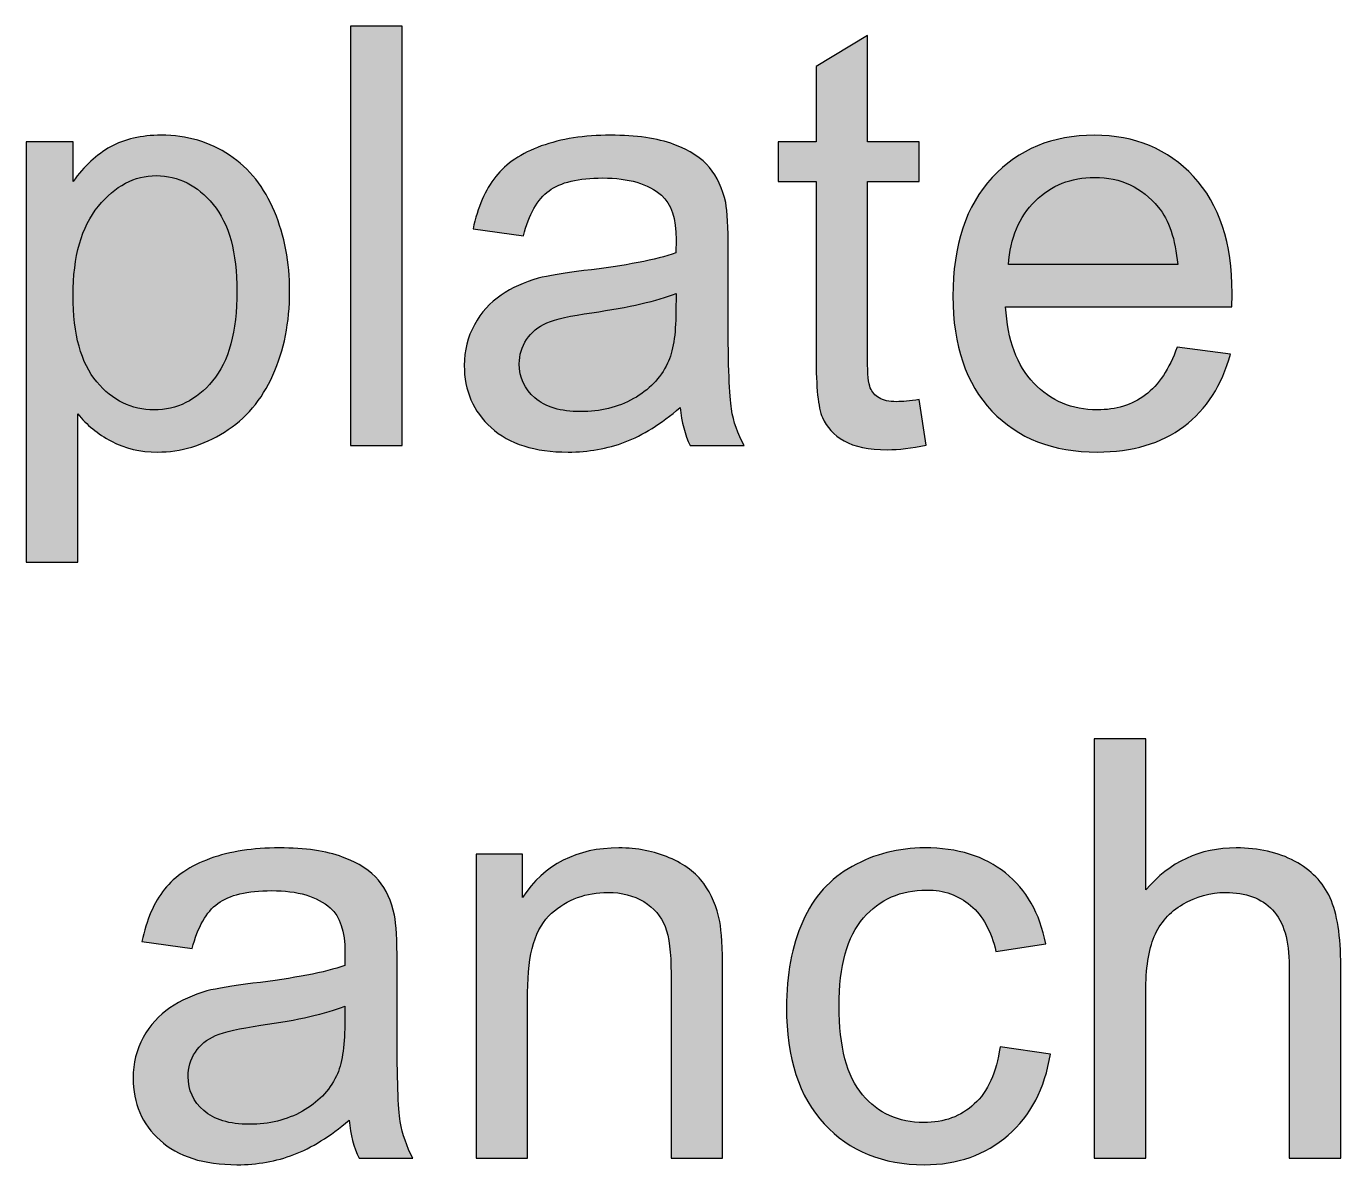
# Model space of a CAD drawing. Extents: x -3.7 to 85.1, y -41.7 to 15.
# Drawn here: x 68.71 to 72.474, y -34.268 to -31.009 of the extents above; entities that cross this region are included whole.
import ezdxf

# ---------------------------------------------------------------- set-up
doc = ezdxf.new("R2010")
doc.units = 0
doc.header["$MEASUREMENT"] = 0
doc.layers.add('LAYER_1', color=7, linetype='CONTINUOUS')

msp = doc.modelspace()

# ---------------------------------------------------------------- hatches: boundary and pattern name
at = {"layer": 'LAYER_1'}
h = msp.add_hatch(color=250, dxfattribs=at)
edge = h.paths.add_edge_path()
edge.add_spline(control_points=[(69.6386, -32.2096), (69.6386, -32.2096), (69.6386, -31.0094), (69.6386, -31.0094), (69.6386, -31.0094), (69.786, -31.0094), (69.786, -31.0094), (69.786, -31.0094), (69.786, -32.2096), (69.786, -32.2096), (69.786, -32.2096), (69.6386, -32.2096), (69.6386, -32.2096)], knot_values=[0, 0, 0, 0, 0.25, 0.25, 0.25, 0.5, 0.5, 0.5, 0.75, 0.75, 0.75, 1, 1, 1, 1], degree=3, periodic=1)
h = msp.add_hatch(color=250, dxfattribs=at)
edge = h.paths.add_edge_path()
edge.add_spline(control_points=[(71.2668, -32.0781), (71.2668, -32.0781), (71.2869, -32.2082), (71.2869, -32.2082), (71.2456, -32.2169), (71.2084, -32.2213), (71.176, -32.2213), (71.1226, -32.2213), (71.0813, -32.2129), (71.0517, -32.1959), (71.0223, -32.1789), (71.0017, -32.1568), (70.9897, -32.1292), (70.9776, -32.1015), (70.9717, -32.0433), (70.9717, -31.9548), (70.9717, -31.9548), (70.9717, -31.4536), (70.9717, -31.4536), (70.9717, -31.4536), (70.8628, -31.4536), (70.8628, -31.4536), (70.8628, -31.4536), (70.8628, -31.3396), (70.8628, -31.3396), (70.8628, -31.3396), (70.9717, -31.3396), (70.9717, -31.3396), (70.9717, -31.3396), (70.9717, -31.1244), (70.9717, -31.1244), (70.9717, -31.1244), (71.1193, -31.0359), (71.1193, -31.0359), (71.1193, -31.0359), (71.1193, -31.3396), (71.1193, -31.3396), (71.1193, -31.3396), (71.2668, -31.3396), (71.2668, -31.3396), (71.2668, -31.3396), (71.2668, -31.4536), (71.2668, -31.4536), (71.2668, -31.4536), (71.1193, -31.4536), (71.1193, -31.4536), (71.1193, -31.4536), (71.1193, -31.9632), (71.1193, -31.9632), (71.1193, -32.0054), (71.1218, -32.0325), (71.1271, -32.0445), (71.1321, -32.0565), (71.1405, -32.066), (71.1523, -32.0732), (71.164, -32.0803), (71.1807, -32.0839), (71.2025, -32.0839), (71.2188, -32.0839), (71.2403, -32.0819), (71.2668, -32.0781)], knot_values=[0, 0, 0, 0, 0.05, 0.05, 0.05, 0.1, 0.1, 0.1, 0.15, 0.15, 0.15, 0.2, 0.2, 0.2, 0.25, 0.25, 0.25, 0.3, 0.3, 0.3, 0.35, 0.35, 0.35, 0.4, 0.4, 0.4, 0.45, 0.45, 0.45, 0.5, 0.5, 0.5, 0.55, 0.55, 0.55, 0.6, 0.6, 0.6, 0.65, 0.65, 0.65, 0.7, 0.7, 0.7, 0.75, 0.75, 0.75, 0.8, 0.8, 0.8, 0.85, 0.85, 0.85, 0.9, 0.9, 0.9, 0.95, 0.95, 0.95, 1, 1, 1, 1], degree=3, periodic=1)
h = msp.add_hatch(color=250, dxfattribs=at)
edge = h.paths.add_edge_path()
edge.add_spline(control_points=[(68.7096, -32.5432), (68.7096, -32.5432), (68.7096, -31.3396), (68.7096, -31.3396), (68.7096, -31.3396), (68.8437, -31.3396), (68.8437, -31.3396), (68.8437, -31.3396), (68.8437, -31.4539), (68.8437, -31.4539), (68.8753, -31.4097), (68.911, -31.3764), (68.9509, -31.3544), (68.9906, -31.3324), (69.0389, -31.3212), (69.0957, -31.3212), (69.17, -31.3212), (69.2354, -31.3402), (69.2921, -31.3784), (69.3488, -31.4164), (69.3916, -31.4704), (69.4206, -31.5396), (69.4494, -31.6093), (69.4639, -31.6852), (69.4639, -31.7681), (69.4639, -31.8567), (69.448, -31.9367), (69.4161, -32.0079), (69.3842, -32.0789), (69.3379, -32.1333), (69.277, -32.1713), (69.2163, -32.209), (69.1524, -32.2281), (69.0854, -32.2281), (69.0362, -32.2281), (68.992, -32.2177), (68.9532, -32.197), (68.9141, -32.1764), (68.8822, -32.1504), (68.8571, -32.1188), (68.8571, -32.1188), (68.8571, -32.5432), (68.8571, -32.5432), (68.8571, -32.5432), (68.7096, -32.5432), (68.7096, -32.5432)], knot_values=[0, 0, 0, 0, 0.066667, 0.066667, 0.066667, 0.133333, 0.133333, 0.133333, 0.2, 0.2, 0.2, 0.266667, 0.266667, 0.266667, 0.333333, 0.333333, 0.333333, 0.4, 0.4, 0.4, 0.466667, 0.466667, 0.466667, 0.533333, 0.533333, 0.533333, 0.6, 0.6, 0.6, 0.666667, 0.666667, 0.666667, 0.733333, 0.733333, 0.733333, 0.8, 0.8, 0.8, 0.866667, 0.866667, 0.866667, 0.933333, 0.933333, 0.933333, 1, 1, 1, 1], degree=3, periodic=1)
h = msp.add_hatch(color=250, dxfattribs=at)
edge = h.paths.add_edge_path()
edge.add_spline(control_points=[(70.5825, -32.1007), (70.5278, -32.1473), (70.475, -32.18), (70.4245, -32.1992), (70.3739, -32.2186), (70.3197, -32.2281), (70.2616, -32.2281), (70.166, -32.2281), (70.0925, -32.2049), (70.0411, -32.1582), (69.9897, -32.1118), (69.964, -32.0524), (69.964, -31.98), (69.964, -31.9375), (69.9738, -31.8987), (69.9931, -31.8635), (70.0126, -31.8283), (70.038, -31.8003), (70.0694, -31.7791), (70.1009, -31.7578), (70.1361, -31.7416), (70.1755, -31.7307), (70.2045, -31.7232), (70.2484, -31.716), (70.3068, -31.7087), (70.4259, -31.6947), (70.5138, -31.6776), (70.57, -31.6581), (70.5705, -31.638), (70.5708, -31.6252), (70.5708, -31.6198), (70.5708, -31.5601), (70.5568, -31.5178), (70.5289, -31.4932), (70.4912, -31.4601), (70.4351, -31.4435), (70.3608, -31.4435), (70.2911, -31.4435), (70.2397, -31.4558), (70.2068, -31.4801), (70.1736, -31.5044), (70.1492, -31.5475), (70.1333, -31.6095), (70.1333, -31.6095), (69.9892, -31.5894), (69.9892, -31.5894), (70.0023, -31.5276), (70.0238, -31.4776), (70.054, -31.4396), (70.0842, -31.4016), (70.1277, -31.3726), (70.1847, -31.3519), (70.2414, -31.3315), (70.3077, -31.3212), (70.3826, -31.3212), (70.4568, -31.3212), (70.5174, -31.3298), (70.5642, -31.3474), (70.6106, -31.365), (70.6449, -31.3868), (70.6666, -31.4133), (70.6885, -31.4399), (70.7039, -31.4734), (70.7128, -31.5139), (70.7176, -31.5391), (70.72, -31.5844), (70.72, -31.6495), (70.72, -31.6495), (70.72, -31.845), (70.72, -31.845), (70.72, -31.9816), (70.7231, -32.068), (70.7293, -32.1046), (70.7351, -32.1412), (70.7474, -32.1761), (70.7653, -32.2096), (70.7653, -32.2096), (70.6111, -32.2096), (70.6111, -32.2096), (70.5962, -32.1786), (70.5868, -32.1423), (70.5825, -32.1007)], knot_values=[0, 0, 0, 0, 0.037037, 0.037037, 0.037037, 0.074074, 0.074074, 0.074074, 0.111111, 0.111111, 0.111111, 0.148148, 0.148148, 0.148148, 0.185185, 0.185185, 0.185185, 0.222222, 0.222222, 0.222222, 0.259259, 0.259259, 0.259259, 0.296296, 0.296296, 0.296296, 0.333333, 0.333333, 0.333333, 0.37037, 0.37037, 0.37037, 0.407407, 0.407407, 0.407407, 0.444444, 0.444444, 0.444444, 0.481481, 0.481481, 0.481481, 0.518519, 0.518519, 0.518519, 0.555556, 0.555556, 0.555556, 0.592593, 0.592593, 0.592593, 0.62963, 0.62963, 0.62963, 0.666667, 0.666667, 0.666667, 0.703704, 0.703704, 0.703704, 0.740741, 0.740741, 0.740741, 0.777778, 0.777778, 0.777778, 0.814815, 0.814815, 0.814815, 0.851852, 0.851852, 0.851852, 0.888889, 0.888889, 0.888889, 0.925926, 0.925926, 0.925926, 0.962963, 0.962963, 0.962963, 1, 1, 1, 1], degree=3, periodic=1)
h = msp.add_hatch(color=250, dxfattribs=at)
edge = h.paths.add_edge_path()
edge.add_spline(control_points=[(72.0057, -31.928), (72.0057, -31.928), (72.1583, -31.9481), (72.1583, -31.9481), (72.1346, -32.0367), (72.0901, -32.1057), (72.0253, -32.1546), (71.9605, -32.2035), (71.8778, -32.2281), (71.7769, -32.2281), (71.6501, -32.2281), (71.5495, -32.1889), (71.4752, -32.1107), (71.4009, -32.0328), (71.3637, -31.923), (71.3637, -31.7818), (71.3637, -31.636), (71.4011, -31.5226), (71.4763, -31.4421), (71.5515, -31.3614), (71.649, -31.3212), (71.7688, -31.3212), (71.8848, -31.3212), (71.9795, -31.3606), (72.053, -31.4396), (72.1265, -31.5187), (72.1634, -31.6299), (72.1634, -31.7732), (72.1634, -31.7818), (72.1631, -31.795), (72.1625, -31.8124), (72.1625, -31.8124), (71.5146, -31.8124), (71.5146, -31.8124), (71.5202, -31.9076), (71.547, -31.9808), (71.5956, -32.0313), (71.644, -32.0819), (71.7046, -32.1074), (71.7769, -32.1074), (71.8308, -32.1074), (71.8769, -32.0931), (71.9149, -32.0646), (71.9533, -32.0361), (71.9834, -31.9906), (72.0057, -31.928)], knot_values=[0, 0, 0, 0, 0.066667, 0.066667, 0.066667, 0.133333, 0.133333, 0.133333, 0.2, 0.2, 0.2, 0.266667, 0.266667, 0.266667, 0.333333, 0.333333, 0.333333, 0.4, 0.4, 0.4, 0.466667, 0.466667, 0.466667, 0.533333, 0.533333, 0.533333, 0.6, 0.6, 0.6, 0.666667, 0.666667, 0.666667, 0.733333, 0.733333, 0.733333, 0.8, 0.8, 0.8, 0.866667, 0.866667, 0.866667, 0.933333, 0.933333, 0.933333, 1, 1, 1, 1], degree=3, periodic=1)
h = msp.add_hatch(color=250, dxfattribs=at)
edge = h.paths.add_edge_path()
edge.add_spline(control_points=[(68.8437, -31.7799), (68.8437, -31.8914), (68.8663, -31.9738), (68.9113, -32.0272), (68.9565, -32.0806), (69.0113, -32.1074), (69.0756, -32.1074), (69.1409, -32.1074), (69.1968, -32.0797), (69.2432, -32.0244), (69.2898, -31.969), (69.313, -31.8836), (69.313, -31.7676), (69.313, -31.657), (69.2904, -31.5743), (69.2448, -31.5193), (69.1993, -31.4642), (69.1451, -31.4369), (69.082, -31.4369), (69.0194, -31.4369), (68.9641, -31.4662), (68.916, -31.5246), (68.8677, -31.5832), (68.8437, -31.6681), (68.8437, -31.7799)], knot_values=[0, 0, 0, 0, 0.125, 0.125, 0.125, 0.25, 0.25, 0.25, 0.375, 0.375, 0.375, 0.5, 0.5, 0.5, 0.625, 0.625, 0.625, 0.75, 0.75, 0.75, 0.875, 0.875, 0.875, 1, 1, 1, 1], degree=3, periodic=1)
h = msp.add_hatch(color=250, dxfattribs=at)
edge = h.paths.add_edge_path()
edge.add_spline(control_points=[(71.523, -31.6916), (71.523, -31.6916), (72.0074, -31.6916), (72.0074, -31.6916), (72.001, -31.6184), (71.9823, -31.5637), (71.9519, -31.5271), (71.9052, -31.4704), (71.8442, -31.4418), (71.7697, -31.4418), (71.702, -31.4418), (71.6454, -31.4645), (71.5993, -31.5098), (71.5534, -31.555), (71.528, -31.6156), (71.523, -31.6916)], knot_values=[0, 0, 0, 0, 0.2, 0.2, 0.2, 0.4, 0.4, 0.4, 0.6, 0.6, 0.6, 0.8, 0.8, 0.8, 1, 1, 1, 1], degree=3, periodic=1)
h = msp.add_hatch(color=250, dxfattribs=at)
edge = h.paths.add_edge_path()
edge.add_spline(control_points=[(70.5708, -31.7738), (70.5172, -31.7955), (70.4367, -31.814), (70.3294, -31.8291), (70.2686, -31.8378), (70.2256, -31.8475), (70.2003, -31.8584), (70.1752, -31.8693), (70.156, -31.8853), (70.1423, -31.9059), (70.1286, -31.9269), (70.1216, -31.9501), (70.1216, -31.9758), (70.1216, -32.0146), (70.1364, -32.0473), (70.1663, -32.0732), (70.1962, -32.0992), (70.2397, -32.1124), (70.297, -32.1124), (70.3537, -32.1124), (70.4043, -32.1001), (70.4488, -32.0752), (70.4929, -32.0507), (70.5256, -32.0169), (70.5463, -31.9741), (70.5622, -31.9409), (70.57, -31.8919), (70.57, -31.8274), (70.57, -31.8274), (70.5708, -31.7738), (70.5708, -31.7738)], knot_values=[0, 0, 0, 0, 0.1, 0.1, 0.1, 0.2, 0.2, 0.2, 0.3, 0.3, 0.3, 0.4, 0.4, 0.4, 0.5, 0.5, 0.5, 0.6, 0.6, 0.6, 0.7, 0.7, 0.7, 0.8, 0.8, 0.8, 0.9, 0.9, 0.9, 1, 1, 1, 1], degree=3, periodic=1)
h = msp.add_hatch(color=250, dxfattribs=at)
edge = h.paths.add_edge_path()
edge.add_spline(control_points=[(71.7687, -34.2496), (71.7687, -34.2496), (71.7687, -33.0494), (71.7687, -33.0494), (71.7687, -33.0494), (71.9161, -33.0494), (71.9161, -33.0494), (71.9161, -33.0494), (71.9161, -33.4813), (71.9161, -33.4813), (71.9846, -33.4011), (72.0709, -33.3612), (72.1754, -33.3612), (72.2393, -33.3612), (72.295, -33.3738), (72.3425, -33.3992), (72.3897, -33.4246), (72.4235, -33.4595), (72.4439, -33.5042), (72.4643, -33.549), (72.4744, -33.614), (72.4744, -33.699), (72.4744, -33.699), (72.4744, -34.2496), (72.4744, -34.2496), (72.4744, -34.2496), (72.3268, -34.2496), (72.3268, -34.2496), (72.3268, -34.2496), (72.3268, -33.6995), (72.3268, -33.6995), (72.3268, -33.6261), (72.3109, -33.5724), (72.2793, -33.5389), (72.2475, -33.5053), (72.2028, -33.4886), (72.1447, -33.4886), (72.1013, -33.4886), (72.0606, -33.4998), (72.0223, -33.5224), (71.984, -33.545), (71.957, -33.5757), (71.9405, -33.6146), (71.9242, -33.6531), (71.9161, -33.7065), (71.9161, -33.7747), (71.9161, -33.7747), (71.9161, -34.2496), (71.9161, -34.2496), (71.9161, -34.2496), (71.7687, -34.2496), (71.7687, -34.2496)], knot_values=[0, 0, 0, 0, 0.058824, 0.058824, 0.058824, 0.117647, 0.117647, 0.117647, 0.176471, 0.176471, 0.176471, 0.235294, 0.235294, 0.235294, 0.294118, 0.294118, 0.294118, 0.352941, 0.352941, 0.352941, 0.411765, 0.411765, 0.411765, 0.470588, 0.470588, 0.470588, 0.529412, 0.529412, 0.529412, 0.588235, 0.588235, 0.588235, 0.647059, 0.647059, 0.647059, 0.705882, 0.705882, 0.705882, 0.764706, 0.764706, 0.764706, 0.823529, 0.823529, 0.823529, 0.882353, 0.882353, 0.882353, 0.941176, 0.941176, 0.941176, 1, 1, 1, 1], degree=3, periodic=1)
h = msp.add_hatch(color=250, dxfattribs=at)
edge = h.paths.add_edge_path()
edge.add_spline(control_points=[(69.6341, -34.1407), (69.5793, -34.1873), (69.5265, -34.22), (69.4759, -34.2392), (69.4254, -34.2586), (69.3712, -34.2681), (69.313, -34.2681), (69.2176, -34.2681), (69.1441, -34.2449), (69.0927, -34.1982), (69.0413, -34.1518), (69.0156, -34.0924), (69.0156, -34.02), (69.0156, -33.9775), (69.0253, -33.9387), (69.0446, -33.9035), (69.0642, -33.8683), (69.0896, -33.8403), (69.1209, -33.8191), (69.1525, -33.7978), (69.1876, -33.7816), (69.227, -33.7707), (69.2561, -33.7632), (69.2999, -33.756), (69.3584, -33.7487), (69.4774, -33.7347), (69.5653, -33.7176), (69.6216, -33.6981), (69.6221, -33.678), (69.6224, -33.6652), (69.6224, -33.6598), (69.6224, -33.6001), (69.6084, -33.5578), (69.5804, -33.5332), (69.5427, -33.5001), (69.4866, -33.4835), (69.4123, -33.4835), (69.3427, -33.4835), (69.2913, -33.4958), (69.2583, -33.5201), (69.2251, -33.5444), (69.2007, -33.5875), (69.1848, -33.6495), (69.1848, -33.6495), (69.0407, -33.6294), (69.0407, -33.6294), (69.0539, -33.5676), (69.0753, -33.5176), (69.1056, -33.4796), (69.1356, -33.4416), (69.1793, -33.4126), (69.2362, -33.3919), (69.293, -33.3715), (69.3592, -33.3612), (69.4341, -33.3612), (69.5084, -33.3612), (69.569, -33.3698), (69.6156, -33.3874), (69.6621, -33.405), (69.6964, -33.4268), (69.7182, -33.4533), (69.7399, -33.4799), (69.7553, -33.5134), (69.7643, -33.5539), (69.769, -33.5791), (69.7716, -33.6244), (69.7716, -33.6895), (69.7716, -33.6895), (69.7716, -33.885), (69.7716, -33.885), (69.7716, -34.0216), (69.7747, -34.108), (69.7808, -34.1446), (69.7867, -34.1812), (69.799, -34.2161), (69.8168, -34.2496), (69.8168, -34.2496), (69.6626, -34.2496), (69.6626, -34.2496), (69.6478, -34.2186), (69.6383, -34.1823), (69.6341, -34.1407)], knot_values=[0, 0, 0, 0, 0.037037, 0.037037, 0.037037, 0.074074, 0.074074, 0.074074, 0.111111, 0.111111, 0.111111, 0.148148, 0.148148, 0.148148, 0.185185, 0.185185, 0.185185, 0.222222, 0.222222, 0.222222, 0.259259, 0.259259, 0.259259, 0.296296, 0.296296, 0.296296, 0.333333, 0.333333, 0.333333, 0.37037, 0.37037, 0.37037, 0.407407, 0.407407, 0.407407, 0.444444, 0.444444, 0.444444, 0.481481, 0.481481, 0.481481, 0.518519, 0.518519, 0.518519, 0.555556, 0.555556, 0.555556, 0.592593, 0.592593, 0.592593, 0.62963, 0.62963, 0.62963, 0.666667, 0.666667, 0.666667, 0.703704, 0.703704, 0.703704, 0.740741, 0.740741, 0.740741, 0.777778, 0.777778, 0.777778, 0.814815, 0.814815, 0.814815, 0.851852, 0.851852, 0.851852, 0.888889, 0.888889, 0.888889, 0.925926, 0.925926, 0.925926, 0.962963, 0.962963, 0.962963, 1, 1, 1, 1], degree=3, periodic=1)
h = msp.add_hatch(color=250, dxfattribs=at)
edge = h.paths.add_edge_path()
edge.add_spline(control_points=[(69.9982, -34.2496), (69.9982, -34.2496), (69.9982, -33.3796), (69.9982, -33.3796), (69.9982, -33.3796), (70.1306, -33.3796), (70.1306, -33.3796), (70.1306, -33.3796), (70.1306, -33.5031), (70.1306, -33.5031), (70.1942, -33.4084), (70.2865, -33.3612), (70.4069, -33.3612), (70.4594, -33.3612), (70.5074, -33.3707), (70.5513, -33.3894), (70.5952, -33.4081), (70.6282, -33.433), (70.6499, -33.4634), (70.6718, -33.4939), (70.6871, -33.5302), (70.6958, -33.5721), (70.7011, -33.5995), (70.7039, -33.6472), (70.7039, -33.7154), (70.7039, -33.7154), (70.7039, -34.2496), (70.7039, -34.2496), (70.7039, -34.2496), (70.5564, -34.2496), (70.5564, -34.2496), (70.5564, -34.2496), (70.5564, -33.721), (70.5564, -33.721), (70.5564, -33.661), (70.5507, -33.616), (70.5393, -33.5864), (70.5279, -33.5567), (70.5074, -33.5329), (70.4784, -33.5151), (70.4493, -33.4975), (70.415, -33.4886), (70.3759, -33.4886), (70.3133, -33.4886), (70.2593, -33.5084), (70.2139, -33.5484), (70.1683, -33.588), (70.1456, -33.6638), (70.1456, -33.775), (70.1456, -33.775), (70.1456, -34.2496), (70.1456, -34.2496), (70.1456, -34.2496), (69.9982, -34.2496), (69.9982, -34.2496)], knot_values=[0, 0, 0, 0, 0.055556, 0.055556, 0.055556, 0.111111, 0.111111, 0.111111, 0.166667, 0.166667, 0.166667, 0.222222, 0.222222, 0.222222, 0.277778, 0.277778, 0.277778, 0.333333, 0.333333, 0.333333, 0.388889, 0.388889, 0.388889, 0.444444, 0.444444, 0.444444, 0.5, 0.5, 0.5, 0.555556, 0.555556, 0.555556, 0.611111, 0.611111, 0.611111, 0.666667, 0.666667, 0.666667, 0.722222, 0.722222, 0.722222, 0.777778, 0.777778, 0.777778, 0.833333, 0.833333, 0.833333, 0.888889, 0.888889, 0.888889, 0.944444, 0.944444, 0.944444, 1, 1, 1, 1], degree=3, periodic=1)
h = msp.add_hatch(color=250, dxfattribs=at)
edge = h.paths.add_edge_path()
edge.add_spline(control_points=[(71.4987, -33.9311), (71.4987, -33.9311), (71.6429, -33.9512), (71.6429, -33.9512), (71.627, -34.0504), (71.5868, -34.1278), (71.5216, -34.1839), (71.4565, -34.2401), (71.3764, -34.2681), (71.2816, -34.2681), (71.1629, -34.2681), (71.0674, -34.2292), (70.9953, -34.1515), (70.9229, -34.0738), (70.8868, -33.9627), (70.8868, -33.8179), (70.8868, -33.7241), (70.9025, -33.6423), (70.9336, -33.5718), (70.9645, -33.5017), (71.0118, -33.4489), (71.0755, -33.414), (71.1388, -33.3787), (71.2079, -33.3612), (71.2827, -33.3612), (71.377, -33.3612), (71.4543, -33.3849), (71.5141, -33.4327), (71.5741, -33.4805), (71.6127, -33.5484), (71.6295, -33.6361), (71.6295, -33.6361), (71.487, -33.6579), (71.487, -33.6579), (71.4733, -33.5995), (71.4493, -33.5556), (71.4144, -33.526), (71.3797, -33.4967), (71.3378, -33.4818), (71.2887, -33.4818), (71.2143, -33.4818), (71.154, -33.5084), (71.1073, -33.5615), (71.0609, -33.6149), (71.0378, -33.6987), (71.0378, -33.8138), (71.0378, -33.9306), (71.0601, -34.0152), (71.1048, -34.068), (71.1498, -34.1208), (71.2081, -34.1474), (71.28, -34.1474), (71.3381, -34.1474), (71.3864, -34.1298), (71.425, -34.0943), (71.4638, -34.0591), (71.4884, -34.0046), (71.4987, -33.9311)], knot_values=[0, 0, 0, 0, 0.052632, 0.052632, 0.052632, 0.105263, 0.105263, 0.105263, 0.157895, 0.157895, 0.157895, 0.210526, 0.210526, 0.210526, 0.263158, 0.263158, 0.263158, 0.315789, 0.315789, 0.315789, 0.368421, 0.368421, 0.368421, 0.421053, 0.421053, 0.421053, 0.473684, 0.473684, 0.473684, 0.526316, 0.526316, 0.526316, 0.578947, 0.578947, 0.578947, 0.631579, 0.631579, 0.631579, 0.684211, 0.684211, 0.684211, 0.736842, 0.736842, 0.736842, 0.789474, 0.789474, 0.789474, 0.842105, 0.842105, 0.842105, 0.894737, 0.894737, 0.894737, 0.947368, 0.947368, 0.947368, 1, 1, 1, 1], degree=3, periodic=1)
h = msp.add_hatch(color=250, dxfattribs=at)
edge = h.paths.add_edge_path()
edge.add_spline(control_points=[(69.6224, -33.8138), (69.5687, -33.8355), (69.4882, -33.854), (69.381, -33.8691), (69.3201, -33.8778), (69.277, -33.8875), (69.2519, -33.8984), (69.2267, -33.9093), (69.2075, -33.9253), (69.1938, -33.9459), (69.1801, -33.9669), (69.1731, -33.9901), (69.1731, -34.0158), (69.1731, -34.0546), (69.1879, -34.0873), (69.2179, -34.1132), (69.2477, -34.1392), (69.2913, -34.1524), (69.3485, -34.1524), (69.4053, -34.1524), (69.4559, -34.1401), (69.5003, -34.1152), (69.5444, -34.0907), (69.5771, -34.0569), (69.5978, -34.0141), (69.6137, -33.9809), (69.6216, -33.9319), (69.6216, -33.8674), (69.6216, -33.8674), (69.6224, -33.8138), (69.6224, -33.8138)], knot_values=[0, 0, 0, 0, 0.1, 0.1, 0.1, 0.2, 0.2, 0.2, 0.3, 0.3, 0.3, 0.4, 0.4, 0.4, 0.5, 0.5, 0.5, 0.6, 0.6, 0.6, 0.7, 0.7, 0.7, 0.8, 0.8, 0.8, 0.9, 0.9, 0.9, 1, 1, 1, 1], degree=3, periodic=1)

# ---------------------------------------------------------------- linework, layer by layer
at = {"layer": 'LAYER_1', "color": 250}
for points, knots in [([(69.6386, -32.2096), (69.6386, -32.2096), (69.6386, -31.0094), (69.6386, -31.0094), (69.6386, -31.0094), (69.786, -31.0094), (69.786, -31.0094), (69.786, -31.0094), (69.786, -32.2096), (69.786, -32.2096), (69.786, -32.2096), (69.6386, -32.2096), (69.6386, -32.2096)], [0, 0, 0, 0, 0.25, 0.25, 0.25, 0.5, 0.5, 0.5, 0.75, 0.75, 0.75, 1, 1, 1, 1]), ([(71.2668, -32.0781), (71.2668, -32.0781), (71.2869, -32.2082), (71.2869, -32.2082), (71.2456, -32.2169), (71.2084, -32.2213), (71.176, -32.2213), (71.1226, -32.2213), (71.0813, -32.2129), (71.0517, -32.1959), (71.0223, -32.1789), (71.0017, -32.1568), (70.9897, -32.1292), (70.9776, -32.1015), (70.9717, -32.0433), (70.9717, -31.9548), (70.9717, -31.9548), (70.9717, -31.4536), (70.9717, -31.4536), (70.9717, -31.4536), (70.8628, -31.4536), (70.8628, -31.4536), (70.8628, -31.4536), (70.8628, -31.3396), (70.8628, -31.3396), (70.8628, -31.3396), (70.9717, -31.3396), (70.9717, -31.3396), (70.9717, -31.3396), (70.9717, -31.1244), (70.9717, -31.1244), (70.9717, -31.1244), (71.1193, -31.0359), (71.1193, -31.0359), (71.1193, -31.0359), (71.1193, -31.3396), (71.1193, -31.3396), (71.1193, -31.3396), (71.2668, -31.3396), (71.2668, -31.3396), (71.2668, -31.3396), (71.2668, -31.4536), (71.2668, -31.4536), (71.2668, -31.4536), (71.1193, -31.4536), (71.1193, -31.4536), (71.1193, -31.4536), (71.1193, -31.9632), (71.1193, -31.9632), (71.1193, -32.0054), (71.1218, -32.0325), (71.1271, -32.0445), (71.1321, -32.0565), (71.1405, -32.066), (71.1523, -32.0732), (71.164, -32.0803), (71.1807, -32.0839), (71.2025, -32.0839), (71.2188, -32.0839), (71.2403, -32.0819), (71.2668, -32.0781)], [0, 0, 0, 0, 0.05, 0.05, 0.05, 0.1, 0.1, 0.1, 0.15, 0.15, 0.15, 0.2, 0.2, 0.2, 0.25, 0.25, 0.25, 0.3, 0.3, 0.3, 0.35, 0.35, 0.35, 0.4, 0.4, 0.4, 0.45, 0.45, 0.45, 0.5, 0.5, 0.5, 0.55, 0.55, 0.55, 0.6, 0.6, 0.6, 0.65, 0.65, 0.65, 0.7, 0.7, 0.7, 0.75, 0.75, 0.75, 0.8, 0.8, 0.8, 0.85, 0.85, 0.85, 0.9, 0.9, 0.9, 0.95, 0.95, 0.95, 1, 1, 1, 1]), ([(68.7096, -32.5432), (68.7096, -32.5432), (68.7096, -31.3396), (68.7096, -31.3396), (68.7096, -31.3396), (68.8437, -31.3396), (68.8437, -31.3396), (68.8437, -31.3396), (68.8437, -31.4539), (68.8437, -31.4539), (68.8753, -31.4097), (68.911, -31.3764), (68.9509, -31.3544), (68.9906, -31.3324), (69.0389, -31.3212), (69.0957, -31.3212), (69.17, -31.3212), (69.2354, -31.3402), (69.2921, -31.3784), (69.3488, -31.4164), (69.3916, -31.4704), (69.4206, -31.5396), (69.4494, -31.6093), (69.4639, -31.6852), (69.4639, -31.7681), (69.4639, -31.8567), (69.448, -31.9367), (69.4161, -32.0079), (69.3842, -32.0789), (69.3379, -32.1333), (69.277, -32.1713), (69.2163, -32.209), (69.1524, -32.2281), (69.0854, -32.2281), (69.0362, -32.2281), (68.992, -32.2177), (68.9532, -32.197), (68.9141, -32.1764), (68.8822, -32.1504), (68.8571, -32.1188), (68.8571, -32.1188), (68.8571, -32.5432), (68.8571, -32.5432), (68.8571, -32.5432), (68.7096, -32.5432), (68.7096, -32.5432)], [0, 0, 0, 0, 0.066667, 0.066667, 0.066667, 0.133333, 0.133333, 0.133333, 0.2, 0.2, 0.2, 0.266667, 0.266667, 0.266667, 0.333333, 0.333333, 0.333333, 0.4, 0.4, 0.4, 0.466667, 0.466667, 0.466667, 0.533333, 0.533333, 0.533333, 0.6, 0.6, 0.6, 0.666667, 0.666667, 0.666667, 0.733333, 0.733333, 0.733333, 0.8, 0.8, 0.8, 0.866667, 0.866667, 0.866667, 0.933333, 0.933333, 0.933333, 1, 1, 1, 1]), ([(70.5825, -32.1007), (70.5278, -32.1473), (70.475, -32.18), (70.4245, -32.1992), (70.3739, -32.2186), (70.3197, -32.2281), (70.2616, -32.2281), (70.166, -32.2281), (70.0925, -32.2049), (70.0411, -32.1582), (69.9897, -32.1118), (69.964, -32.0524), (69.964, -31.98), (69.964, -31.9375), (69.9738, -31.8987), (69.9931, -31.8635), (70.0126, -31.8283), (70.038, -31.8003), (70.0694, -31.7791), (70.1009, -31.7578), (70.1361, -31.7416), (70.1755, -31.7307), (70.2045, -31.7232), (70.2484, -31.716), (70.3068, -31.7087), (70.4259, -31.6947), (70.5138, -31.6776), (70.57, -31.6581), (70.5705, -31.638), (70.5708, -31.6252), (70.5708, -31.6198), (70.5708, -31.5601), (70.5568, -31.5178), (70.5289, -31.4932), (70.4912, -31.4601), (70.4351, -31.4435), (70.3608, -31.4435), (70.2911, -31.4435), (70.2397, -31.4558), (70.2068, -31.4801), (70.1736, -31.5044), (70.1492, -31.5475), (70.1333, -31.6095), (70.1333, -31.6095), (69.9892, -31.5894), (69.9892, -31.5894), (70.0023, -31.5276), (70.0238, -31.4776), (70.054, -31.4396), (70.0842, -31.4016), (70.1277, -31.3726), (70.1847, -31.3519), (70.2414, -31.3315), (70.3077, -31.3212), (70.3826, -31.3212), (70.4568, -31.3212), (70.5174, -31.3298), (70.5642, -31.3474), (70.6106, -31.365), (70.6449, -31.3868), (70.6666, -31.4133), (70.6885, -31.4399), (70.7039, -31.4734), (70.7128, -31.5139), (70.7176, -31.5391), (70.72, -31.5844), (70.72, -31.6495), (70.72, -31.6495), (70.72, -31.845), (70.72, -31.845), (70.72, -31.9816), (70.7231, -32.068), (70.7293, -32.1046), (70.7351, -32.1412), (70.7474, -32.1761), (70.7653, -32.2096), (70.7653, -32.2096), (70.6111, -32.2096), (70.6111, -32.2096), (70.5962, -32.1786), (70.5868, -32.1423), (70.5825, -32.1007)], [0, 0, 0, 0, 0.037037, 0.037037, 0.037037, 0.074074, 0.074074, 0.074074, 0.111111, 0.111111, 0.111111, 0.148148, 0.148148, 0.148148, 0.185185, 0.185185, 0.185185, 0.222222, 0.222222, 0.222222, 0.259259, 0.259259, 0.259259, 0.296296, 0.296296, 0.296296, 0.333333, 0.333333, 0.333333, 0.37037, 0.37037, 0.37037, 0.407407, 0.407407, 0.407407, 0.444444, 0.444444, 0.444444, 0.481481, 0.481481, 0.481481, 0.518519, 0.518519, 0.518519, 0.555556, 0.555556, 0.555556, 0.592593, 0.592593, 0.592593, 0.62963, 0.62963, 0.62963, 0.666667, 0.666667, 0.666667, 0.703704, 0.703704, 0.703704, 0.740741, 0.740741, 0.740741, 0.777778, 0.777778, 0.777778, 0.814815, 0.814815, 0.814815, 0.851852, 0.851852, 0.851852, 0.888889, 0.888889, 0.888889, 0.925926, 0.925926, 0.925926, 0.962963, 0.962963, 0.962963, 1, 1, 1, 1]), ([(72.0057, -31.928), (72.0057, -31.928), (72.1583, -31.9481), (72.1583, -31.9481), (72.1346, -32.0367), (72.0901, -32.1057), (72.0253, -32.1546), (71.9605, -32.2035), (71.8778, -32.2281), (71.7769, -32.2281), (71.6501, -32.2281), (71.5495, -32.1889), (71.4752, -32.1107), (71.4009, -32.0328), (71.3637, -31.923), (71.3637, -31.7818), (71.3637, -31.636), (71.4011, -31.5226), (71.4763, -31.4421), (71.5515, -31.3614), (71.649, -31.3212), (71.7688, -31.3212), (71.8848, -31.3212), (71.9795, -31.3606), (72.053, -31.4396), (72.1265, -31.5187), (72.1634, -31.6299), (72.1634, -31.7732), (72.1634, -31.7818), (72.1631, -31.795), (72.1625, -31.8124), (72.1625, -31.8124), (71.5146, -31.8124), (71.5146, -31.8124), (71.5202, -31.9076), (71.547, -31.9808), (71.5956, -32.0313), (71.644, -32.0819), (71.7046, -32.1074), (71.7769, -32.1074), (71.8308, -32.1074), (71.8769, -32.0931), (71.9149, -32.0646), (71.9533, -32.0361), (71.9834, -31.9906), (72.0057, -31.928)], [0, 0, 0, 0, 0.066667, 0.066667, 0.066667, 0.133333, 0.133333, 0.133333, 0.2, 0.2, 0.2, 0.266667, 0.266667, 0.266667, 0.333333, 0.333333, 0.333333, 0.4, 0.4, 0.4, 0.466667, 0.466667, 0.466667, 0.533333, 0.533333, 0.533333, 0.6, 0.6, 0.6, 0.666667, 0.666667, 0.666667, 0.733333, 0.733333, 0.733333, 0.8, 0.8, 0.8, 0.866667, 0.866667, 0.866667, 0.933333, 0.933333, 0.933333, 1, 1, 1, 1]), ([(68.8437, -31.7799), (68.8437, -31.8914), (68.8663, -31.9738), (68.9113, -32.0272), (68.9565, -32.0806), (69.0113, -32.1074), (69.0756, -32.1074), (69.1409, -32.1074), (69.1968, -32.0797), (69.2432, -32.0244), (69.2898, -31.969), (69.313, -31.8836), (69.313, -31.7676), (69.313, -31.657), (69.2904, -31.5743), (69.2448, -31.5193), (69.1993, -31.4642), (69.1451, -31.4369), (69.082, -31.4369), (69.0194, -31.4369), (68.9641, -31.4662), (68.916, -31.5246), (68.8677, -31.5832), (68.8437, -31.6681), (68.8437, -31.7799)], [0, 0, 0, 0, 0.125, 0.125, 0.125, 0.25, 0.25, 0.25, 0.375, 0.375, 0.375, 0.5, 0.5, 0.5, 0.625, 0.625, 0.625, 0.75, 0.75, 0.75, 0.875, 0.875, 0.875, 1, 1, 1, 1]), ([(71.523, -31.6916), (71.523, -31.6916), (72.0074, -31.6916), (72.0074, -31.6916), (72.001, -31.6184), (71.9823, -31.5637), (71.9519, -31.5271), (71.9052, -31.4704), (71.8442, -31.4418), (71.7697, -31.4418), (71.702, -31.4418), (71.6454, -31.4645), (71.5993, -31.5098), (71.5534, -31.555), (71.528, -31.6156), (71.523, -31.6916)], [0, 0, 0, 0, 0.2, 0.2, 0.2, 0.4, 0.4, 0.4, 0.6, 0.6, 0.6, 0.8, 0.8, 0.8, 1, 1, 1, 1]), ([(70.5708, -31.7738), (70.5172, -31.7955), (70.4367, -31.814), (70.3294, -31.8291), (70.2686, -31.8378), (70.2256, -31.8475), (70.2003, -31.8584), (70.1752, -31.8693), (70.156, -31.8853), (70.1423, -31.9059), (70.1286, -31.9269), (70.1216, -31.9501), (70.1216, -31.9758), (70.1216, -32.0146), (70.1364, -32.0473), (70.1663, -32.0732), (70.1962, -32.0992), (70.2397, -32.1124), (70.297, -32.1124), (70.3537, -32.1124), (70.4043, -32.1001), (70.4488, -32.0752), (70.4929, -32.0507), (70.5256, -32.0169), (70.5463, -31.9741), (70.5622, -31.9409), (70.57, -31.8919), (70.57, -31.8274), (70.57, -31.8274), (70.5708, -31.7738), (70.5708, -31.7738)], [0, 0, 0, 0, 0.1, 0.1, 0.1, 0.2, 0.2, 0.2, 0.3, 0.3, 0.3, 0.4, 0.4, 0.4, 0.5, 0.5, 0.5, 0.6, 0.6, 0.6, 0.7, 0.7, 0.7, 0.8, 0.8, 0.8, 0.9, 0.9, 0.9, 1, 1, 1, 1]), ([(71.7687, -34.2496), (71.7687, -34.2496), (71.7687, -33.0494), (71.7687, -33.0494), (71.7687, -33.0494), (71.9161, -33.0494), (71.9161, -33.0494), (71.9161, -33.0494), (71.9161, -33.4813), (71.9161, -33.4813), (71.9846, -33.4011), (72.0709, -33.3612), (72.1754, -33.3612), (72.2393, -33.3612), (72.295, -33.3738), (72.3425, -33.3992), (72.3897, -33.4246), (72.4235, -33.4595), (72.4439, -33.5042), (72.4643, -33.549), (72.4744, -33.614), (72.4744, -33.699), (72.4744, -33.699), (72.4744, -34.2496), (72.4744, -34.2496), (72.4744, -34.2496), (72.3268, -34.2496), (72.3268, -34.2496), (72.3268, -34.2496), (72.3268, -33.6995), (72.3268, -33.6995), (72.3268, -33.6261), (72.3109, -33.5724), (72.2793, -33.5389), (72.2475, -33.5053), (72.2028, -33.4886), (72.1447, -33.4886), (72.1013, -33.4886), (72.0606, -33.4998), (72.0223, -33.5224), (71.984, -33.545), (71.957, -33.5757), (71.9405, -33.6146), (71.9242, -33.6531), (71.9161, -33.7065), (71.9161, -33.7747), (71.9161, -33.7747), (71.9161, -34.2496), (71.9161, -34.2496), (71.9161, -34.2496), (71.7687, -34.2496), (71.7687, -34.2496)], [0, 0, 0, 0, 0.058824, 0.058824, 0.058824, 0.117647, 0.117647, 0.117647, 0.176471, 0.176471, 0.176471, 0.235294, 0.235294, 0.235294, 0.294118, 0.294118, 0.294118, 0.352941, 0.352941, 0.352941, 0.411765, 0.411765, 0.411765, 0.470588, 0.470588, 0.470588, 0.529412, 0.529412, 0.529412, 0.588235, 0.588235, 0.588235, 0.647059, 0.647059, 0.647059, 0.705882, 0.705882, 0.705882, 0.764706, 0.764706, 0.764706, 0.823529, 0.823529, 0.823529, 0.882353, 0.882353, 0.882353, 0.941176, 0.941176, 0.941176, 1, 1, 1, 1]), ([(69.6341, -34.1407), (69.5793, -34.1873), (69.5265, -34.22), (69.4759, -34.2392), (69.4254, -34.2586), (69.3712, -34.2681), (69.313, -34.2681), (69.2176, -34.2681), (69.1441, -34.2449), (69.0927, -34.1982), (69.0413, -34.1518), (69.0156, -34.0924), (69.0156, -34.02), (69.0156, -33.9775), (69.0253, -33.9387), (69.0446, -33.9035), (69.0642, -33.8683), (69.0896, -33.8403), (69.1209, -33.8191), (69.1525, -33.7978), (69.1876, -33.7816), (69.227, -33.7707), (69.2561, -33.7632), (69.2999, -33.756), (69.3584, -33.7487), (69.4774, -33.7347), (69.5653, -33.7176), (69.6216, -33.6981), (69.6221, -33.678), (69.6224, -33.6652), (69.6224, -33.6598), (69.6224, -33.6001), (69.6084, -33.5578), (69.5804, -33.5332), (69.5427, -33.5001), (69.4866, -33.4835), (69.4123, -33.4835), (69.3427, -33.4835), (69.2913, -33.4958), (69.2583, -33.5201), (69.2251, -33.5444), (69.2007, -33.5875), (69.1848, -33.6495), (69.1848, -33.6495), (69.0407, -33.6294), (69.0407, -33.6294), (69.0539, -33.5676), (69.0753, -33.5176), (69.1056, -33.4796), (69.1356, -33.4416), (69.1793, -33.4126), (69.2362, -33.3919), (69.293, -33.3715), (69.3592, -33.3612), (69.4341, -33.3612), (69.5084, -33.3612), (69.569, -33.3698), (69.6156, -33.3874), (69.6621, -33.405), (69.6964, -33.4268), (69.7182, -33.4533), (69.7399, -33.4799), (69.7553, -33.5134), (69.7643, -33.5539), (69.769, -33.5791), (69.7716, -33.6244), (69.7716, -33.6895), (69.7716, -33.6895), (69.7716, -33.885), (69.7716, -33.885), (69.7716, -34.0216), (69.7747, -34.108), (69.7808, -34.1446), (69.7867, -34.1812), (69.799, -34.2161), (69.8168, -34.2496), (69.8168, -34.2496), (69.6626, -34.2496), (69.6626, -34.2496), (69.6478, -34.2186), (69.6383, -34.1823), (69.6341, -34.1407)], [0, 0, 0, 0, 0.037037, 0.037037, 0.037037, 0.074074, 0.074074, 0.074074, 0.111111, 0.111111, 0.111111, 0.148148, 0.148148, 0.148148, 0.185185, 0.185185, 0.185185, 0.222222, 0.222222, 0.222222, 0.259259, 0.259259, 0.259259, 0.296296, 0.296296, 0.296296, 0.333333, 0.333333, 0.333333, 0.37037, 0.37037, 0.37037, 0.407407, 0.407407, 0.407407, 0.444444, 0.444444, 0.444444, 0.481481, 0.481481, 0.481481, 0.518519, 0.518519, 0.518519, 0.555556, 0.555556, 0.555556, 0.592593, 0.592593, 0.592593, 0.62963, 0.62963, 0.62963, 0.666667, 0.666667, 0.666667, 0.703704, 0.703704, 0.703704, 0.740741, 0.740741, 0.740741, 0.777778, 0.777778, 0.777778, 0.814815, 0.814815, 0.814815, 0.851852, 0.851852, 0.851852, 0.888889, 0.888889, 0.888889, 0.925926, 0.925926, 0.925926, 0.962963, 0.962963, 0.962963, 1, 1, 1, 1]), ([(69.9982, -34.2496), (69.9982, -34.2496), (69.9982, -33.3796), (69.9982, -33.3796), (69.9982, -33.3796), (70.1306, -33.3796), (70.1306, -33.3796), (70.1306, -33.3796), (70.1306, -33.5031), (70.1306, -33.5031), (70.1942, -33.4084), (70.2865, -33.3612), (70.4069, -33.3612), (70.4594, -33.3612), (70.5074, -33.3707), (70.5513, -33.3894), (70.5952, -33.4081), (70.6282, -33.433), (70.6499, -33.4634), (70.6718, -33.4939), (70.6871, -33.5302), (70.6958, -33.5721), (70.7011, -33.5995), (70.7039, -33.6472), (70.7039, -33.7154), (70.7039, -33.7154), (70.7039, -34.2496), (70.7039, -34.2496), (70.7039, -34.2496), (70.5564, -34.2496), (70.5564, -34.2496), (70.5564, -34.2496), (70.5564, -33.721), (70.5564, -33.721), (70.5564, -33.661), (70.5507, -33.616), (70.5393, -33.5864), (70.5279, -33.5567), (70.5074, -33.5329), (70.4784, -33.5151), (70.4493, -33.4975), (70.415, -33.4886), (70.3759, -33.4886), (70.3133, -33.4886), (70.2593, -33.5084), (70.2139, -33.5484), (70.1683, -33.588), (70.1456, -33.6638), (70.1456, -33.775), (70.1456, -33.775), (70.1456, -34.2496), (70.1456, -34.2496), (70.1456, -34.2496), (69.9982, -34.2496), (69.9982, -34.2496)], [0, 0, 0, 0, 0.055556, 0.055556, 0.055556, 0.111111, 0.111111, 0.111111, 0.166667, 0.166667, 0.166667, 0.222222, 0.222222, 0.222222, 0.277778, 0.277778, 0.277778, 0.333333, 0.333333, 0.333333, 0.388889, 0.388889, 0.388889, 0.444444, 0.444444, 0.444444, 0.5, 0.5, 0.5, 0.555556, 0.555556, 0.555556, 0.611111, 0.611111, 0.611111, 0.666667, 0.666667, 0.666667, 0.722222, 0.722222, 0.722222, 0.777778, 0.777778, 0.777778, 0.833333, 0.833333, 0.833333, 0.888889, 0.888889, 0.888889, 0.944444, 0.944444, 0.944444, 1, 1, 1, 1]), ([(71.4987, -33.9311), (71.4987, -33.9311), (71.6429, -33.9512), (71.6429, -33.9512), (71.627, -34.0504), (71.5868, -34.1278), (71.5216, -34.1839), (71.4565, -34.2401), (71.3764, -34.2681), (71.2816, -34.2681), (71.1629, -34.2681), (71.0674, -34.2292), (70.9953, -34.1515), (70.9229, -34.0738), (70.8868, -33.9627), (70.8868, -33.8179), (70.8868, -33.7241), (70.9025, -33.6423), (70.9336, -33.5718), (70.9645, -33.5017), (71.0118, -33.4489), (71.0755, -33.414), (71.1388, -33.3787), (71.2079, -33.3612), (71.2827, -33.3612), (71.377, -33.3612), (71.4543, -33.3849), (71.5141, -33.4327), (71.5741, -33.4805), (71.6127, -33.5484), (71.6295, -33.6361), (71.6295, -33.6361), (71.487, -33.6579), (71.487, -33.6579), (71.4733, -33.5995), (71.4493, -33.5556), (71.4144, -33.526), (71.3797, -33.4967), (71.3378, -33.4818), (71.2887, -33.4818), (71.2143, -33.4818), (71.154, -33.5084), (71.1073, -33.5615), (71.0609, -33.6149), (71.0378, -33.6987), (71.0378, -33.8138), (71.0378, -33.9306), (71.0601, -34.0152), (71.1048, -34.068), (71.1498, -34.1208), (71.2081, -34.1474), (71.28, -34.1474), (71.3381, -34.1474), (71.3864, -34.1298), (71.425, -34.0943), (71.4638, -34.0591), (71.4884, -34.0046), (71.4987, -33.9311)], [0, 0, 0, 0, 0.052632, 0.052632, 0.052632, 0.105263, 0.105263, 0.105263, 0.157895, 0.157895, 0.157895, 0.210526, 0.210526, 0.210526, 0.263158, 0.263158, 0.263158, 0.315789, 0.315789, 0.315789, 0.368421, 0.368421, 0.368421, 0.421053, 0.421053, 0.421053, 0.473684, 0.473684, 0.473684, 0.526316, 0.526316, 0.526316, 0.578947, 0.578947, 0.578947, 0.631579, 0.631579, 0.631579, 0.684211, 0.684211, 0.684211, 0.736842, 0.736842, 0.736842, 0.789474, 0.789474, 0.789474, 0.842105, 0.842105, 0.842105, 0.894737, 0.894737, 0.894737, 0.947368, 0.947368, 0.947368, 1, 1, 1, 1]), ([(69.6224, -33.8138), (69.5687, -33.8355), (69.4882, -33.854), (69.381, -33.8691), (69.3201, -33.8778), (69.277, -33.8875), (69.2519, -33.8984), (69.2267, -33.9093), (69.2075, -33.9253), (69.1938, -33.9459), (69.1801, -33.9669), (69.1731, -33.9901), (69.1731, -34.0158), (69.1731, -34.0546), (69.1879, -34.0873), (69.2179, -34.1132), (69.2477, -34.1392), (69.2913, -34.1524), (69.3485, -34.1524), (69.4053, -34.1524), (69.4559, -34.1401), (69.5003, -34.1152), (69.5444, -34.0907), (69.5771, -34.0569), (69.5978, -34.0141), (69.6137, -33.9809), (69.6216, -33.9319), (69.6216, -33.8674), (69.6216, -33.8674), (69.6224, -33.8138), (69.6224, -33.8138)], [0, 0, 0, 0, 0.1, 0.1, 0.1, 0.2, 0.2, 0.2, 0.3, 0.3, 0.3, 0.4, 0.4, 0.4, 0.5, 0.5, 0.5, 0.6, 0.6, 0.6, 0.7, 0.7, 0.7, 0.8, 0.8, 0.8, 0.9, 0.9, 0.9, 1, 1, 1, 1])]:
    msp.add_open_spline(points, degree=3, knots=knots, dxfattribs=at)

doc.saveas('drawing.dxf')
